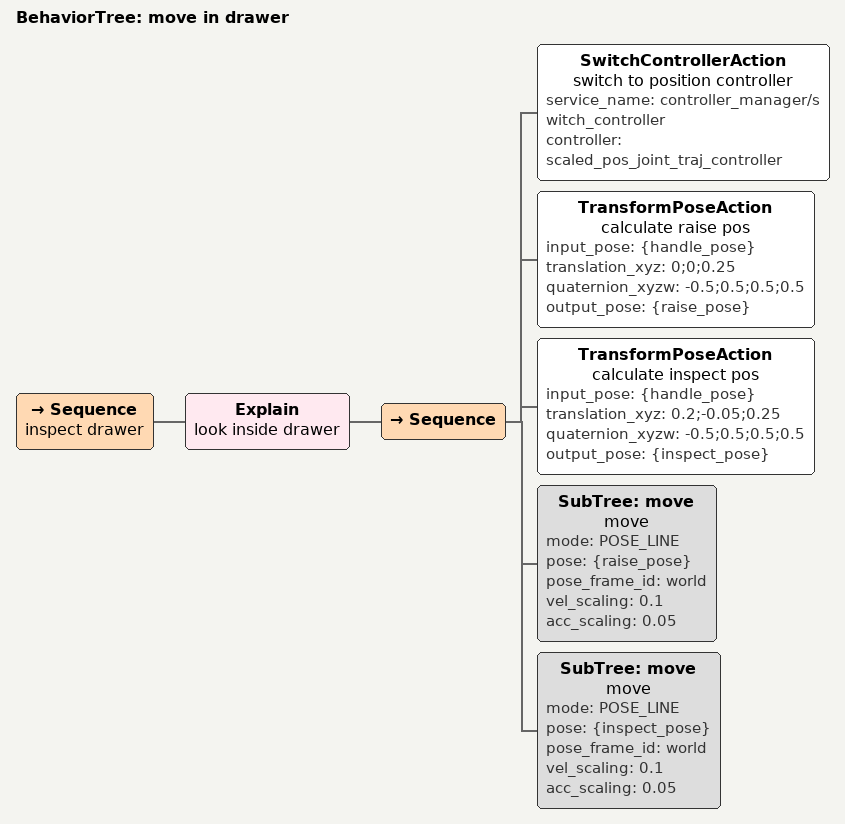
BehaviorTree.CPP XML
<root>
    <!--
    inputs:
      - tag_pose
      - handle_pose
  -->
    <BehaviorTree ID="move in drawer">
        <Sequence name="inspect drawer">
            <Explain name="look inside drawer">

                <Sequence>
                    <!-- position control -->
                    <SwitchControllerAction
                        name="switch to position controller"
                        service_name="controller_manager/switch_controller"
                        controller="scaled_pos_joint_traj_controller"
                    />

                    <TransformPoseAction
                        name="calculate raise pos"
                        input_pose="{handle_pose}"
                        translation_xyz="0;0;0.25"
                        quaternion_xyzw="-0.5;0.5;0.5;0.5"
                        output_pose="{raise_pose}"
                    />

                    <TransformPoseAction
                        name="calculate inspect pos"
                        input_pose="{handle_pose}"
                        translation_xyz="0.2;-0.05;0.25"
                        quaternion_xyzw="-0.5;0.5;0.5;0.5"
                        output_pose="{inspect_pose}"
                    />

                    <SubTree
                        ID="move"
                        name="move"
                        mode="POSE_LINE"
                        pose="{raise_pose}"
                        pose_frame_id="world"
                        vel_scaling="0.1"
                        acc_scaling="0.05"
                    />

                    <SubTree
                        ID="move"
                        name="move"
                        mode="POSE_LINE"
                        pose="{inspect_pose}"
                        pose_frame_id="world"
                        vel_scaling="0.1"
                        acc_scaling="0.05"
                    />

                </Sequence>

            </Explain>

        </Sequence>
    </BehaviorTree>

</root>
